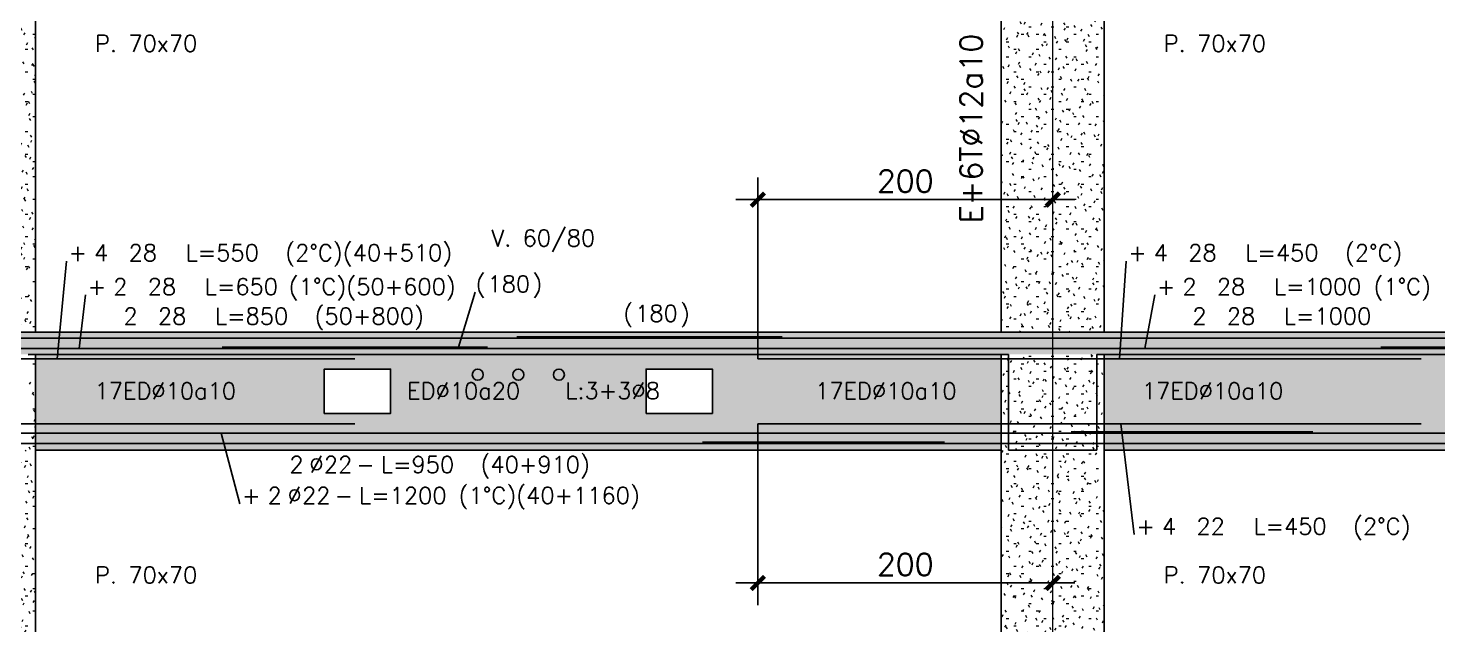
# Model space of a CAD drawing. Extents: x -9282 to 18119, y -11629 to 17404.
# Drawn here: x 1737 to 2693, y 2562 to 2967 of the extents above; entities that cross this region are included whole.
import ezdxf
from ezdxf.enums import TextEntityAlignment as Align

# ---------------------------------------------------------------- set-up
doc = ezdxf.new("R2010")
doc.units = 0
doc.header["$LTSCALE"] = 30
doc.header["$MEASUREMENT"] = 0
doc.linetypes.add('EJEH$0$RLE-PROYECCION', pattern=[0.71438, 0.47625, -0.23813])
doc.layers.get('0').update_dxf_attribs({"linetype": 'CONTINUOUS'})
doc.layers.add('EJEH$0$RLA-ACHURADO', color=30, linetype='EJEH$0$RLE-PROYECCION', lineweight=15, transparency=0.7)
for name, color, linetype, lineweight in [('EJEH$0$RLA-CONTORNO', 30, 'CONTINUOUS', 25), ('EJEH$0$RLA-EJES', 1, 'CONTINUOUS', 9), ('EJEH$0$RLA-TEXTOS-1', 9, 'CONTINUOUS', 9)]:
    doc.layers.add(name, color=color, linetype=linetype, lineweight=lineweight)
doc.layers.add('EJEH$0$RLA-FE', color=7, linetype='CONTINUOUS')
doc.layers.add('EJEH$0$RLA-TEXTOS-FE', color=9, linetype='CONTINUOUS')
doc.styles.add('EJEH$0$RomanS', font='romans.shx', dxfattribs={"height": 11.25})
doc.dimstyles.new('EJEH$0$ING50', dxfattribs={"dimscale": 50, "dimtxt": 0.27, "dimasz": 0.3, "dimexe": 0, "dimexo": 0, "dimgap": 0.1, "dimtad": 1, "dimdec": 1, "dimzin": 12, "dimdsep": 46, "dimtxsty": 'EJEH$0$RomanS', "dimblk": 'EJEH$0$TICK1', "dimblk1": 'EJEH$0$TICK1', "dimblk2": 'EJEH$0$TICK1', "dimcen": 0.09, "dimclrd": 2, "dimclre": 1, "dimclrt": 3, "dimadec": 0, "dimazin": 0, "dimtfac": 1, "dimtdec": 0, "dimtix": 1, "dimtmove": 2, "dimatfit": 3, "dimldrblk": 'EJEH$0$TICK1', "dimfxl": 0, "dimfxlon": 1, "dimtolj": 1, "dimtzin": 0, "dimarcsym": 0})
pattern_1 = [(0, (-439.582, -2117.392), (20.32, 5.08), [1.676, -13.564, 1.676, -13.564, -81.28]), (0, (-439.582, -2117.392), (20.32, 5.08), [-30.48, 1.676, -28.804, 1.676, -13.564, -35.56]), (0, (-439.582, -2117.392), (20.32, 5.08), [-76.2, 1.676, -8.484, 1.676, -23.724]), (120, (-431.962, -2114.852), (-14.559409, 15.057636), [1.676, -13.564, 1.676, -13.564, -81.28]), (120, (-431.962, -2114.852), (-14.559409, 15.057636), [-30.48, 1.676, -28.804, 1.676, -13.564, -35.56]), (120, (-431.962, -2114.852), (-14.559409, 15.057636), [-76.2, 1.676, -8.484, 1.676, -23.724]), (240, (-429.422, -2104.692), (-5.760591, -20.137636), [1.676, -13.564, 1.676, -13.564, -81.28]), (240, (-429.422, -2104.692), (-5.760591, -20.137636), [-30.48, 1.676, -28.804, 1.676, -13.564, -35.56]), (240, (-429.422, -2104.692), (-5.760591, -20.137636), [-76.2, 1.676, -8.484, 1.676, -23.724])]

# ---------------------------------------------------------------- blocks, each defined once
blk = doc.blocks.new('*U133')
at = {"layer": 'EJEH$0$RLA-FE'}
for p, q in [((0, -50), (0, 0)), ((0, 0), (718.21, 0)), ((718.21, 0), (768.21, 0)), ((768.21, 0), (800, 0)), ((800, 0), (800, 0))]:
    blk.add_line(p, q, dxfattribs=at)
at = {"layer": 'EJEH$0$RLA-FE', "color": 3, "style": 'EJEH$0$RomanS', "flags": 8}
for tag, p in [('F=', (348.38, 9.32)), ('NUM', (362.78, 9.32))]:
    blk.add_attdef(tag, text='', height=11.25, dxfattribs=at).set_placement(p, align=Align.RIGHT)
at = {"layer": 'EJEH$0$RLA-FE', "color": 3, "style": 'EJEH$0$RomanS'}
for tag, p, flags in [('PHI', (366.68, 9.54), 14), ('DIAM', (376.54, 9.32), 12), ('MINUS', (398.55, 9.32), 13), ('MARK', (411.95, 9.32), 13), ('TEXTO_FE1', (415.25, 9.32), 8), ('TEXTO_FE2', (482.77, 9.34), 8), ('TIPO', (398.8, -75.78), 13), ('NVECES', (384.93, -94.72), 13), ('NUMFE', (388.86, -114.48), 13), ('CAPA', (397.06, -133.6), 13), ('DESPLAZA', (278.34, -151.59), 13), ('ESPACIO', (284.39, -169.95), 13), ('CANT', (298.23, -188.75), 13)]:
    blk.add_attdef(tag, p, '', height=11.25, dxfattribs=dict(at, flags=flags))
blk = doc.blocks.new('*U127')
at = {"layer": 'EJEH$0$RLA-FE'}
for q in [(0, 0), (918.21, 0)]:
    blk.add_line((0, 0), q, dxfattribs=at)
at = {"layer": 'EJEH$0$RLA-FE', "color": 3, "style": 'EJEH$0$RomanS', "flags": 8}
for tag, p in [('F=', (453.47, 9.32)), ('NUM', (467.87, 9.32))]:
    blk.add_attdef(tag, text='', height=11.25, dxfattribs=at).set_placement(p, align=Align.RIGHT)
at = {"layer": 'EJEH$0$RLA-FE', "color": 3, "style": 'EJEH$0$RomanS'}
for tag, p, flags in [('PHI', (471.77, 9.54), 14), ('DIAM', (481.63, 9.32), 12), ('MINUS', (503.64, 9.32), 13), ('MARK', (517.04, 9.32), 13), ('TEXTO_FE1', (520.34, 9.32), 8), ('TEXTO_FE2', (587.86, 9.34), 8), ('TIPO', (498.8, -75.78), 13), ('NVECES', (484.93, -94.72), 13), ('NUMFE', (488.86, -114.48), 13), ('CAPA', (497.06, -133.6), 13), ('DESPLAZA', (278.34, -151.59), 13), ('ESPACIO', (284.39, -169.95), 13), ('CANT', (298.23, -188.75), 13)]:
    blk.add_attdef(tag, p, '', height=11.25, dxfattribs=dict(at, flags=flags))
blk = doc.blocks.new('*U77')
at = {"layer": 'EJEH$0$RLA-FE', "color": 6}
blk.add_line((0, 1), (180, 1), dxfattribs=at)
at = {"layer": 'EJEH$0$RLA-FE', "color": 3, "style": 'EJEH$0$RomanS', "flags": 8}
for tag, p in [('(', (75.66, 11.14)), ('EMP', (94.68, 11.14)), (')', (113.99, 11.14))]:
    blk.add_attdef(tag, text='', height=11.25, dxfattribs=at).set_placement(p, align=Align.CENTER)
blk = doc.blocks.new('*U131')
at = {"layer": 'EJEH$0$RLA-FE'}
for p, q in [((0, -50), (0, 0)), ((0, 0), (518.21, 0)), ((518.21, 0), (568.21, 0)), ((568.21, 0), (600, 0)), ((600, 0), (600, 0))]:
    blk.add_line(p, q, dxfattribs=at)
at = {"layer": 'EJEH$0$RLA-FE', "color": 3, "style": 'EJEH$0$RomanS', "flags": 8}
for tag, p in [('F=', (341.43, 36.32)), ('NUM', (355.83, 36.32))]:
    blk.add_attdef(tag, text='', height=11.25, dxfattribs=at).set_placement(p, align=Align.RIGHT)
at = {"layer": 'EJEH$0$RLA-FE', "color": 3, "style": 'EJEH$0$RomanS'}
for tag, p, flags in [('PHI', (359.73, 36.54), 14), ('DIAM', (369.59, 36.32), 12), ('MINUS', (391.6, 36.32), 13), ('MARK', (405, 36.32), 13), ('TEXTO_FE1', (408.3, 36.32), 8), ('TEXTO_FE2', (465.27, 36.34), 8), ('TIPO', (298.8, -75.78), 13), ('NVECES', (284.93, -94.72), 13), ('NUMFE', (288.86, -114.48), 13), ('CAPA', (297.06, -133.6), 13), ('DESPLAZA', (278.34, -151.59), 13), ('ESPACIO', (284.39, -169.95), 13), ('CANT', (298.23, -188.75), 13)]:
    blk.add_attdef(tag, p, '', height=11.25, dxfattribs=dict(at, flags=flags))
blk = doc.blocks.new('*U128')
at = {"layer": 'EJEH$0$RLA-FE'}
for q in [(0, 0), (918.21, 0)]:
    blk.add_line((0, 0), q, dxfattribs=at)
at = {"layer": 'EJEH$0$RLA-FE', "color": 3, "style": 'EJEH$0$RomanS', "flags": 8}
for tag, p in [('F=', (646.72, 36.32)), ('NUM', (661.13, 36.32))]:
    blk.add_attdef(tag, text='', height=11.25, dxfattribs=at).set_placement(p, align=Align.RIGHT)
at = {"layer": 'EJEH$0$RLA-FE', "color": 3, "style": 'EJEH$0$RomanS'}
for tag, p, flags in [('PHI', (665.03, 36.54), 14), ('DIAM', (674.88, 36.32), 12), ('MINUS', (696.9, 36.32), 13), ('MARK', (710.29, 36.32), 13), ('TEXTO_FE1', (713.59, 36.32), 8), ('TEXTO_FE2', (781.11, 36.34), 8), ('TIPO', (498.8, -75.78), 13), ('NVECES', (484.93, -94.72), 13), ('NUMFE', (488.86, -114.48), 13), ('CAPA', (497.06, -133.6), 13), ('DESPLAZA', (278.34, -151.59), 13), ('ESPACIO', (284.39, -169.95), 13), ('CANT', (298.23, -188.75), 13)]:
    blk.add_attdef(tag, p, '', height=11.25, dxfattribs=dict(at, flags=flags))
blk = doc.blocks.new('*U130')
at = {"layer": 'EJEH$0$RLA-FE', "color": 6}
blk.add_line((0, 1), (180, 1), dxfattribs=at)
at = {"layer": 'EJEH$0$RLA-FE', "color": 3, "style": 'EJEH$0$RomanS', "flags": 8}
for tag, p in [('(', (175.51, 38.14)), ('EMP', (194.53, 38.14)), (')', (213.85, 38.14))]:
    blk.add_attdef(tag, text='', height=11.25, dxfattribs=at).set_placement(p, align=Align.CENTER)
blk = doc.blocks.new('*U129')
at = {"layer": 'EJEH$0$RLA-FE'}
for p, q in [((0, 0), (0, 0)), ((0, 0), (368.21, 0)), ((368.21, 0), (418.21, 0)), ((418.21, 0), (450, 0)), ((450, 0), (450, 0))]:
    blk.add_line(p, q, dxfattribs=at)
at = {"layer": 'EJEH$0$RLA-FE', "color": 3, "style": 'EJEH$0$RomanS', "flags": 8}
for tag, p in [('F=', (263.83, 66.32)), ('NUM', (278.23, 66.32))]:
    blk.add_attdef(tag, text='', height=11.25, dxfattribs=at).set_placement(p, align=Align.RIGHT)
at = {"layer": 'EJEH$0$RLA-FE', "color": 3, "style": 'EJEH$0$RomanS'}
for tag, p, flags in [('PHI', (282.13, 66.54), 14), ('DIAM', (291.99, 66.32), 12), ('MINUS', (314, 66.32), 13), ('MARK', (327.4, 66.32), 13), ('TEXTO_FE1', (330.7, 66.32), 8), ('TEXTO_FE2', (398.22, 66.34), 8), ('TIPO', (223.8, -75.78), 13), ('NVECES', (209.93, -94.72), 13), ('NUMFE', (213.86, -114.48), 13), ('CAPA', (222.06, -133.6), 13), ('DESPLAZA', (278.34, -151.59), 13), ('ESPACIO', (284.39, -169.95), 13), ('CANT', (298.23, -188.75), 13)]:
    blk.add_attdef(tag, p, '', height=11.25, dxfattribs=dict(at, flags=flags))
blk = doc.blocks.new('EJEH$0$TICK1')
at = {"color": 2}
for points in [[(0, 0), (-1, 0)], [(0, 0), (1, 0)]]:
    blk.add_lwpolyline(points, dxfattribs=at)
at = {"color": 2, "const_width": 0.2}
blk.add_lwpolyline([(-0.3, -0.3), (0.3, 0.3)], dxfattribs=at)
blk = doc.blocks.new('*D105')
at = {"layer": 'EJEH$0$RLA-FE', "color": 2, "lineweight": -2, "transparency": 16777216}
blk.add_line((-664.83, 481), (-494.83, 481), dxfattribs=at)
at = {"layer": 'EJEH$0$RLA-FE', "color": 2, "lineweight": -2, "transparency": 16777216, "xscale": 15, "yscale": 15, "zscale": 15, "rotation": 180}
blk.add_blockref('EJEH$0$TICK1', (-679.83, 481), dxfattribs=at)
at = {"layer": 'EJEH$0$RLA-FE', "color": 2, "lineweight": -2, "transparency": 16777216, "xscale": 15, "yscale": 15, "zscale": 15}
blk.add_blockref('EJEH$0$TICK1', (-479.83, 481), dxfattribs=at)
at = {"layer": 'EJEH$0$RLA-FE', "color": 3, "transparency": 16777216, "insert": (-579.83, 493.57), "char_height": 15, "attachment_point": 5, "style": 'EJEH$0$RomanS'}
blk.add_mtext('\\A1;200', dxfattribs=at)
blk = doc.blocks.new('*U125')
at = {"layer": 'EJEH$0$RLA-FE'}
for p, q in [((910, 0), (910, 40)), ((0, 0), (0, 0)), ((0, 0), (828.21, 0)), ((828.21, 0), (878.21, 0)), ((878.21, 0), (910, 0))]:
    blk.add_line(p, q, dxfattribs=at)
at = {"layer": 'EJEH$0$RLA-FE', "color": 3, "style": 'EJEH$0$RomanS', "flags": 8}
for tag, p in [('F=', (303.04, -47.89)), ('NUM', (317.45, -47.89))]:
    blk.add_attdef(tag, text='', height=11.25, dxfattribs=at).set_placement(p, align=Align.RIGHT)
at = {"layer": 'EJEH$0$RLA-FE', "color": 3, "style": 'EJEH$0$RomanS'}
for tag, p, flags in [('PHI', (321.34, -47.68), 12), ('DIAM', (331.2, -47.89), 12), ('MINUS', (353.22, -47.89), 13), ('MARK', (366.61, -47.89), 13), ('TEXTO_FE1', (369.91, -47.89), 8), ('TEXTO_FE2', (437.43, -47.88), 8), ('TIPO', (453.8, -57.92), 13), ('NVECES', (439.93, -76.86), 13), ('NUMFE', (443.86, -96.62), 13), ('CAPA', (452.06, -115.74), 13), ('DESPLAZA', (277.18, -134.17), 13), ('ESPACIO', (283.22, -152.53), 13), ('CANT', (297.06, -171.33), 13)]:
    blk.add_attdef(tag, p, '', height=11.25, dxfattribs=dict(at, flags=flags))
blk = doc.blocks.new('*U79')
at = {"layer": 'EJEH$0$RLA-FE', "color": 6}
blk.add_line((0, 1), (164.02, 1), dxfattribs=at)
at = {"layer": 'EJEH$0$RLA-FE', "color": 3, "style": 'EJEH$0$RomanS', "flags": 8}
for tag, p in [('(', (67.66, 9.14)), ('EMP', (86.69, 9.14)), (')', (106, 9.14))]:
    blk.add_attdef(tag, text='', height=11.25, dxfattribs=at).set_placement(p, align=Align.CENTER)
blk = doc.blocks.new('*U124')
at = {"layer": 'EJEH$0$RLA-FE'}
for q in [(0, 0), (1078.21, 0)]:
    blk.add_line((0, 0), q, dxfattribs=at)
at = {"layer": 'EJEH$0$RLA-FE', "color": 3, "style": 'EJEH$0$RomanS', "flags": 8}
for tag, p in [('F=', (556.82, -19.89)), ('NUM', (571.22, -19.89))]:
    blk.add_attdef(tag, text='', height=11.25, dxfattribs=at).set_placement(p, align=Align.RIGHT)
at = {"layer": 'EJEH$0$RLA-FE', "color": 3, "style": 'EJEH$0$RomanS'}
for tag, p, flags in [('PHI', (575.12, -19.68), 12), ('DIAM', (584.98, -19.89), 12), ('MINUS', (606.99, -19.89), 13), ('MARK', (620.39, -19.89), 13), ('TEXTO_FE1', (623.69, -19.89), 8), ('TEXTO_FE2', (691.21, -19.88), 8), ('TIPO', (578.8, -57.92), 13), ('NVECES', (564.93, -76.86), 13), ('NUMFE', (568.86, -96.62), 13), ('CAPA', (577.06, -115.74), 13), ('DESPLAZA', (277.18, -134.17), 13), ('ESPACIO', (283.22, -152.53), 13), ('CANT', (297.06, -171.33), 13)]:
    blk.add_attdef(tag, p, '', height=11.25, dxfattribs=dict(at, flags=flags))
blk = doc.blocks.new('*U132')
at = {"layer": 'EJEH$0$RLA-FE'}
for p, q in [((0, -40), (0, 0)), ((0, 0), (428.21, 0)), ((428.21, 0), (478.21, 0)), ((478.21, 0), (510, 0)), ((510, 0), (510, 0))]:
    blk.add_line(p, q, dxfattribs=at)
at = {"layer": 'EJEH$0$RLA-FE', "color": 3, "style": 'EJEH$0$RomanS', "flags": 8}
for tag, p in [('F=', (328.47, 66.32)), ('NUM', (342.88, 66.32))]:
    blk.add_attdef(tag, text='', height=11.25, dxfattribs=at).set_placement(p, align=Align.RIGHT)
at = {"layer": 'EJEH$0$RLA-FE', "color": 3, "style": 'EJEH$0$RomanS'}
for tag, p, flags in [('PHI', (346.78, 66.54), 14), ('DIAM', (356.63, 66.32), 12), ('MINUS', (378.65, 66.32), 13), ('MARK', (392.04, 66.32), 13), ('TEXTO_FE1', (395.34, 66.32), 8), ('TEXTO_FE2', (462.86, 66.34), 8), ('TIPO', (253.8, -75.78), 13), ('NVECES', (239.93, -94.72), 13), ('NUMFE', (243.86, -114.48), 13), ('CAPA', (252.06, -133.6), 13), ('DESPLAZA', (278.34, -151.59), 13), ('ESPACIO', (284.39, -169.95), 13), ('CANT', (298.23, -188.75), 13)]:
    blk.add_attdef(tag, p, '', height=11.25, dxfattribs=dict(at, flags=flags))
blk = doc.blocks.new('*U123')
at = {"layer": 'EJEH$0$RLA-FE'}
for p, q in [((0, 0), (0, 0)), ((0, 0), (368.21, 0)), ((368.21, 0), (418.21, 0)), ((418.21, 0), (450, 0)), ((450, 0), (450, 0))]:
    blk.add_line(p, q, dxfattribs=at)
at = {"layer": 'EJEH$0$RLA-FE', "color": 3, "style": 'EJEH$0$RomanS', "text_generation_flag": 2}
for tag, p, flags in [('NUMFE', (213.86, 256.04), 13), ('NVECES', (209.93, 236.27), 13), ('TIPO', (223.8, 217.34), 13), ('PHI', (287.66, 75.02), 14), ('DIAM', (297.51, 75.23), 12), ('MINUS', (319.53, 75.23), 13), ('MARK', (332.92, 75.23), 13), ('TEXTO_FE1', (336.22, 75.23), 8), ('TEXTO_FE2', (403.75, 75.22), 8)]:
    blk.add_attdef(tag, p, '', height=11.25, rotation=180, dxfattribs=dict(at, flags=flags))
at = {"layer": 'EJEH$0$RLA-FE', "color": 3, "style": 'EJEH$0$RomanS', "text_generation_flag": 2, "flags": 8}
for tag, p in [('F=', (269.35, 75.23)), ('NUM', (283.76, 75.23))]:
    blk.add_attdef(tag, text='', height=11.25, rotation=180, dxfattribs=at).set_placement(p, align=Align.RIGHT)
at = {"layer": 'EJEH$0$RLA-FE', "color": 3, "style": 'EJEH$0$RomanS', "flags": 13}
for tag, p in [('CAPA', (222.06, -133.6)), ('DESPLAZA', (278.34, -151.59)), ('ESPACIO', (284.39, -169.95)), ('CANT', (298.23, -188.75))]:
    blk.add_attdef(tag, p, '', height=11.25, dxfattribs=at)
blk = doc.blocks.new('*D108')
at = {"layer": 'EJEH$0$RLA-FE', "color": 2, "lineweight": -2, "transparency": 16777216}
blk.add_line((-664.83, 221), (-494.83, 221), dxfattribs=at)
at = {"layer": 'EJEH$0$RLA-FE', "color": 2, "lineweight": -2, "transparency": 16777216, "xscale": 15, "yscale": 15, "zscale": 15, "rotation": 180}
blk.add_blockref('EJEH$0$TICK1', (-679.83, 221), dxfattribs=at)
at = {"layer": 'EJEH$0$RLA-FE', "color": 2, "lineweight": -2, "transparency": 16777216, "xscale": 15, "yscale": 15, "zscale": 15}
blk.add_blockref('EJEH$0$TICK1', (-479.83, 221), dxfattribs=at)
at = {"layer": 'EJEH$0$RLA-FE', "color": 3, "transparency": 16777216, "insert": (-579.83, 233.57), "char_height": 15, "attachment_point": 5, "style": 'EJEH$0$RomanS'}
blk.add_mtext('\\A1;200', dxfattribs=at)
blk = doc.blocks.new('*U157')
at = {"layer": 'EJEH$0$RLA-FE'}
for p, q in [((0, 0), (0, 0)), ((0, 0), (618.21, 0)), ((618.21, 0), (668.21, 0)), ((668.21, 0), (700, 0)), ((700, 0), (700, -50))]:
    blk.add_line(p, q, dxfattribs=at)
at = {"layer": 'EJEH$0$RLA-FE', "color": 3, "style": 'EJEH$0$RomanS', "flags": 8}
for tag, p in [('F=', (158.44, 36.32)), ('NUM', (172.85, 36.32))]:
    blk.add_attdef(tag, text='', height=11.25, dxfattribs=at).set_placement(p, align=Align.RIGHT)
at = {"layer": 'EJEH$0$RLA-FE', "color": 3, "style": 'EJEH$0$RomanS'}
for tag, p, flags in [('PHI', (176.74, 36.54), 14), ('DIAM', (186.6, 36.32), 12), ('MINUS', (208.62, 36.32), 13), ('MARK', (222.01, 36.32), 13), ('TEXTO_FE1', (225.31, 36.32), 8), ('TEXTO_FE2', (292.83, 36.34), 8), ('TIPO', (348.8, -75.78), 13), ('NVECES', (334.93, -94.72), 13), ('NUMFE', (338.86, -114.48), 13), ('CAPA', (347.06, -133.6), 13), ('DESPLAZA', (278.34, -151.59), 13), ('ESPACIO', (284.39, -169.95), 13), ('CANT', (298.23, -188.75), 13)]:
    blk.add_attdef(tag, p, '', height=11.25, dxfattribs=dict(at, flags=flags))
blk = doc.blocks.new('*U158')
at = {"layer": 'EJEH$0$RLA-FE', "color": 6}
blk.add_line((0, 1), (213.98, 1), dxfattribs=at)
at = {"layer": 'EJEH$0$RLA-FE', "color": 3, "style": 'EJEH$0$RomanS', "flags": 8}
for tag, p in [('(', (92.65, 9.14)), ('EMP', (111.67, 9.14)), (')', (130.99, 9.14))]:
    blk.add_attdef(tag, text='', height=11.25, dxfattribs=at).set_placement(p, align=Align.CENTER)
blk = doc.blocks.new('EJEH')
at = {"layer": 'EJEH$0$RLA-ACHURADO'}
h = blk.add_hatch(dxfattribs=at)
h.set_pattern_fill('SAND - DENSE', color=256, style=0, pattern_type=2)
h.set_pattern_definition(pattern_1)
h.paths.add_polyline_path([(-1169.82, 391), (-1169.82, 772), (-1174.8, 772), (-1174.8, 707), (-1234.8, 707), (-1234.8, 772), (-1239.82, 772), (-1239.82, 391), (-1174.8, 391)], flags=0)
h = blk.add_hatch(dxfattribs=at)
h.set_pattern_fill('SAND - DENSE', color=256, style=0, pattern_type=2)
h.set_pattern_definition(pattern_1)
h.paths.add_polyline_path([(-449.82, 391), (-444.82, 391), (-444.82, 772), (-449.82, 772), (-449.82, 707), (-509.82, 707), (-509.82, 772), (-514.82, 772), (-514.82, 391), (-509.82, 391)], flags=0)
h = blk.add_hatch(dxfattribs=at)
h.set_pattern_fill('SAND - DENSE', color=256, style=0, pattern_type=2)
h.set_pattern_definition(pattern_1)
h.paths.add_polyline_path([(525.18, 376), (525.18, 391), (-1239.82, 391), (-1239.82, 376), (-439.6, 376)], flags=0)
h = blk.add_hatch(dxfattribs=at)
h.set_pattern_fill('SAND - DENSE', color=256, style=0, pattern_type=2)
h.set_pattern_definition(pattern_1)
h.paths.add_polyline_path([(-1169.82, -5), (-1169.82, 376), (-1174.8, 376), (-1174.8, 311), (-1234.8, 311), (-1234.8, 376), (-1239.82, 376), (-1239.82, -5), (-1174.8, -5)], flags=0)
h = blk.add_hatch(dxfattribs=at)
h.set_pattern_fill('SAND - DENSE', color=256, style=0, pattern_type=2)
h.set_pattern_definition([(0, (-439.582, -2909.392), (20.32, 5.08), [1.676, -13.564, 1.676, -13.564, -81.28]), (0, (-439.582, -2909.392), (20.32, 5.08), [-30.48, 1.676, -28.804, 1.676, -13.564, -35.56]), (0, (-439.582, -2909.392), (20.32, 5.08), [-76.2, 1.676, -8.484, 1.676, -23.724]), (120, (-431.962, -2906.852), (-14.559409, 15.057636), [1.676, -13.564, 1.676, -13.564, -81.28]), (120, (-431.962, -2906.852), (-14.559409, 15.057636), [-30.48, 1.676, -28.804, 1.676, -13.564, -35.56]), (120, (-431.962, -2906.852), (-14.559409, 15.057636), [-76.2, 1.676, -8.484, 1.676, -23.724]), (240, (-429.422, -2896.692), (-5.760591, -20.137636), [1.676, -13.564, 1.676, -13.564, -81.28]), (240, (-429.422, -2896.692), (-5.760591, -20.137636), [-30.48, 1.676, -28.804, 1.676, -13.564, -35.56]), (240, (-429.422, -2896.692), (-5.760591, -20.137636), [-76.2, 1.676, -8.484, 1.676, -23.724])])
h.paths.add_polyline_path([(-973.98, 336), (-973.98, 366), (-928.98, 366), (-928.98, 336)])
h.paths.add_polyline_path([(-514.82, 311), (-1169.82, 311), (-1169.82, 376), (-514.82, 376)])
h.paths.add_polyline_path([(-755.64, 336), (-755.64, 366), (-710.64, 366), (-710.64, 336)])
h = blk.add_hatch(dxfattribs=at)
h.set_pattern_fill('SAND - DENSE', color=256, style=0, pattern_type=2)
h.set_pattern_definition(pattern_1)
h.paths.add_polyline_path([(-509.82, -5), (-444.82, -5), (-444.82, 376), (-449.82, 375.99), (-449.82, 311), (-509.82, 311), (-509.82, 376), (-514.82, 376), (-514.82, -5)], flags=0)
h = blk.add_hatch(dxfattribs=at)
h.set_pattern_fill('SAND - DENSE', color=256, style=0, pattern_type=2)
h.set_pattern_definition(pattern_1)
h.paths.add_polyline_path([(-449.82, 311), (-449.82, 376), (-509.82, 376), (-509.82, 311)], flags=0)
h = blk.add_hatch(dxfattribs=at)
h.set_pattern_fill('SAND - DENSE', color=256, style=0, pattern_type=2)
h.set_pattern_definition([(0, (285.418, -2909.392), (20.32, 5.08), [1.676, -13.564, 1.676, -13.564, -81.28]), (0, (285.418, -2909.392), (20.32, 5.08), [-30.48, 1.676, -28.804, 1.676, -13.564, -35.56]), (0, (285.418, -2909.392), (20.32, 5.08), [-76.2, 1.676, -8.484, 1.676, -23.724]), (120, (293.038, -2906.852), (-14.559409, 15.057636), [1.676, -13.564, 1.676, -13.564, -81.28]), (120, (293.038, -2906.852), (-14.559409, 15.057636), [-30.48, 1.676, -28.804, 1.676, -13.564, -35.56]), (120, (293.038, -2906.852), (-14.559409, 15.057636), [-76.2, 1.676, -8.484, 1.676, -23.724]), (240, (295.578, -2896.692), (-5.760591, -20.137636), [1.676, -13.564, 1.676, -13.564, -81.28]), (240, (295.578, -2896.692), (-5.760591, -20.137636), [-30.48, 1.676, -28.804, 1.676, -13.564, -35.56]), (240, (295.578, -2896.692), (-5.760591, -20.137636), [-76.2, 1.676, -8.484, 1.676, -23.724])])
h.paths.add_polyline_path([(-148.97, 366), (-148.97, 336), (-193.97, 336), (-193.97, 366)])
h.paths.add_polyline_path([(375.18, 311), (-444.82, 311), (-444.82, 376), (375.18, 376)])
h.paths.add_polyline_path([(79.37, 366), (124.37, 366), (124.37, 336), (79.37, 336)])
at = {"layer": 'EJEH$0$RLA-CONTORNO'}
for p, q in [((-1169.82, 772), (-1169.82, 391)), ((-514.82, 391), (-514.82, 772)), ((-444.82, 772), (-444.82, 391)), ((525.18, 391), (-1239.82, 391)), ((-1174.8, 376), (-509.82, 376)), ((-1169.82, 376), (-1169.82, -5)), ((-514.82, -5), (-514.82, 376)), ((-509.82, 376), (-509.82, 311)), ((-449.82, 376), (380.2, 376)), ((-449.82, 311), (-449.82, 376)), ((-444.82, 376), (-444.82, -5)), ((-514.82, 311), (-1169.82, 311)), ((-509.82, 311), (-449.82, 311)), ((-509.82, 311), (-509.82, 311)), ((375.18, 311), (-444.82, 311))]:
    blk.add_line(p, q, dxfattribs=at)
for points in [[(-973.98, 336), (-928.98, 336), (-928.98, 366), (-973.98, 366)], [(-755.64, 336), (-710.64, 336), (-710.64, 366), (-755.64, 366)]]:
    blk.add_lwpolyline(points, close=True, dxfattribs=at)
for centre in [(-869.81, 362.25), (-842.31, 362.25), (-814.81, 362.25)]:
    blk.add_circle(centre, 3.75, dxfattribs=at)
at = {"layer": 'EJEH$0$RLA-EJES'}
blk.add_line((-479.82, -657.75), (-479.82, 1463), dxfattribs=at)
at = {"layer": 'EJEH$0$RLA-FE', "color": 1}
for p, q in [((-679.83, 373), (-679.83, 496)), ((-679.83, 329), (-679.83, 206))]:
    blk.add_line(p, q, dxfattribs=at)
at = {"layer": 'EJEH$0$RLA-FE', "color": 2}
for p, q in [((-1148.86, 439.32), (-1155.21, 373)), ((-430.02, 439.32), (-434.5, 373)), ((-1135.9, 416.32), (-1140.22, 380)), ((-871.64, 418.14), (-882.79, 381)), ((-410.61, 416.32), (-417.23, 380)), ((-424.49, 253.77), (-433.56, 329)), ((-1031.19, 274.68), (-1043.93, 322.57))]:
    blk.add_line(p, q, dxfattribs=at)
at = {"layer": 'EJEH$0$RLA-FE'}
for p, q in [((-1230.33, 329), (-1035.1, 329)), ((-1035.1, 329), (-985.1, 329)), ((-985.1, 329), (-953.32, 329)), ((-1234.84, 315.57), (-635.1, 315.57)), ((-1234.23, 322.57), (-385.1, 322.57)), ((-635.1, 315.57), (-585.1, 315.57)), ((-585.1, 315.57), (-553.32, 315.57)), ((-385.1, 322.57), (-335.1, 322.57)), ((-335.1, 322.57), (-303.32, 322.57))]:
    blk.add_line(p, q, dxfattribs=at)
ref = blk.add_blockref('*U130', (-1043.32, 380))
ref.add_attrib('EMP', '180', dxfattribs={"layer": 'EJEH$0$RLA-FE', "color": 3, "height": 11.25, "style": 'EJEH$0$RomanS'}).set_placement((-848.78, 418.14), align=Align.CENTER)
ref.add_attrib('(', '(', dxfattribs={"layer": 'EJEH$0$RLA-FE', "color": 3, "height": 11.25, "style": 'EJEH$0$RomanS'}).set_placement((-867.81, 418.14), align=Align.CENTER)
ref.add_attrib(')', ')', dxfattribs={"layer": 'EJEH$0$RLA-FE', "color": 3, "height": 11.25, "style": 'EJEH$0$RomanS'}).set_placement((-829.47, 418.14), align=Align.CENTER)
ref = blk.add_blockref('*U77', (-843.32, 387))
ref.add_attrib('EMP', '180', dxfattribs={"layer": 'EJEH$0$RLA-FE', "color": 3, "height": 11.25, "style": 'EJEH$0$RomanS'}).set_placement((-748.63, 398.14), align=Align.CENTER)
ref.add_attrib('(', '(', dxfattribs={"layer": 'EJEH$0$RLA-FE', "color": 3, "height": 11.25, "style": 'EJEH$0$RomanS'}).set_placement((-767.66, 398.14), align=Align.CENTER)
ref.add_attrib(')', ')', dxfattribs={"layer": 'EJEH$0$RLA-FE', "color": 3, "height": 11.25, "style": 'EJEH$0$RomanS'}).set_placement((-729.32, 398.14), align=Align.CENTER)
ref = blk.add_blockref('*U132', (-1463.32, 373), dxfattribs=at)
ref.add_attrib('DIAM', '28', (-1106.68, 439.32), dxfattribs={"color": 3, "height": 11.25, "style": 'EJEH$0$RomanS'})
ref.add_attrib('NUM', '4', dxfattribs={"color": 3, "height": 11.25, "style": 'EJEH$0$RomanS'}).set_placement((-1120.44, 439.32), align=Align.RIGHT)
ref.add_attrib('TEXTO_FE1', 'L=550', (-1067.97, 439.32), dxfattribs={"color": 3, "height": 11.25, "style": 'EJEH$0$RomanS'})
ref.add_attrib('TEXTO_FE2', '(2°C)(40+510)', (-1000.45, 439.34), dxfattribs={"color": 3, "height": 11.25, "style": 'EJEH$0$RomanS'})
ref.add_attrib('F=', '+', dxfattribs={"color": 3, "height": 11.25, "style": 'EJEH$0$RomanS'}).set_placement((-1134.84, 439.32), align=Align.RIGHT)
ref = blk.add_blockref('*U129', (-679.83, 373), dxfattribs=at)
ref.add_attrib('DIAM', '28', (-387.85, 439.32), dxfattribs={"color": 3, "height": 11.25, "style": 'EJEH$0$RomanS'})
ref.add_attrib('NUM', '4', dxfattribs={"color": 3, "height": 11.25, "style": 'EJEH$0$RomanS'}).set_placement((-401.6, 439.32), align=Align.RIGHT)
ref.add_attrib('TEXTO_FE1', 'L=450', (-349.14, 439.32), dxfattribs={"color": 3, "height": 11.25, "style": 'EJEH$0$RomanS'})
ref.add_attrib('TEXTO_FE2', '(2°C)', (-281.61, 439.34), dxfattribs={"color": 3, "height": 11.25, "style": 'EJEH$0$RomanS'})
ref.add_attrib('F=', '+', dxfattribs={"color": 3, "height": 11.25, "style": 'EJEH$0$RomanS'}).set_placement((-416.01, 439.32), align=Align.RIGHT)
ref = blk.add_blockref('*U131', (-1463.32, 380), dxfattribs=at)
ref.add_attrib('DIAM', '28', (-1093.73, 416.32), dxfattribs={"color": 3, "height": 11.25, "style": 'EJEH$0$RomanS'})
ref.add_attrib('NUM', '2', dxfattribs={"color": 3, "height": 11.25, "style": 'EJEH$0$RomanS'}).set_placement((-1107.48, 416.32), align=Align.RIGHT)
ref.add_attrib('TEXTO_FE1', 'L=650', (-1055.02, 416.32), dxfattribs={"color": 3, "height": 11.25, "style": 'EJEH$0$RomanS'})
ref.add_attrib('TEXTO_FE2', '(1°C)(50+600)', (-998.04, 416.34), dxfattribs={"color": 3, "height": 11.25, "style": 'EJEH$0$RomanS'})
ref.add_attrib('F=', '+', dxfattribs={"color": 3, "height": 11.25, "style": 'EJEH$0$RomanS'}).set_placement((-1121.89, 416.32), align=Align.RIGHT)
ref = blk.add_blockref('*U128', (-1043.32, 380), dxfattribs=at)
ref.add_attrib('DIAM', '28', (-368.43, 416.32), dxfattribs={"color": 3, "height": 11.25, "style": 'EJEH$0$RomanS'})
ref.add_attrib('NUM', '2', dxfattribs={"color": 3, "height": 11.25, "style": 'EJEH$0$RomanS'}).set_placement((-382.19, 416.32), align=Align.RIGHT)
ref.add_attrib('TEXTO_FE1', 'L=1000', (-329.72, 416.32), dxfattribs={"color": 3, "height": 11.25, "style": 'EJEH$0$RomanS'})
ref.add_attrib('TEXTO_FE2', '(1°C)', (-262.2, 416.34), dxfattribs={"color": 3, "height": 11.25, "style": 'EJEH$0$RomanS'})
ref.add_attrib('F=', '+', dxfattribs={"color": 3, "height": 11.25, "style": 'EJEH$0$RomanS'}).set_placement((-396.59, 416.32), align=Align.RIGHT)
ref = blk.add_blockref('*U157', (-257.3, 380), dxfattribs=at)
ref.add_attrib('DIAM', '28', (-70.7, 416.32), dxfattribs={"color": 3, "height": 11.25, "style": 'EJEH$0$RomanS'})
ref.add_attrib('NUM', '2', dxfattribs={"color": 3, "height": 11.25, "style": 'EJEH$0$RomanS'}).set_placement((-84.45, 416.32), align=Align.RIGHT)
ref.add_attrib('TEXTO_FE1', 'L=750', (-31.99, 416.32), dxfattribs={"color": 3, "height": 11.25, "style": 'EJEH$0$RomanS'})
ref.add_attrib('TEXTO_FE2', '(1°C)(700+50)', (35.53, 416.34), dxfattribs={"color": 3, "height": 11.25, "style": 'EJEH$0$RomanS'})
ref.add_attrib('F=', '+', dxfattribs={"color": 3, "height": 11.25, "style": 'EJEH$0$RomanS'}).set_placement((-98.86, 416.32), align=Align.RIGHT)
ref = blk.add_blockref('*U133', (-1463.32, 387), dxfattribs=at)
ref.add_attrib('DIAM', '28', (-1086.78, 396.32), dxfattribs={"color": 3, "height": 11.25, "style": 'EJEH$0$RomanS'})
ref.add_attrib('NUM', '2', dxfattribs={"color": 3, "height": 11.25, "style": 'EJEH$0$RomanS'}).set_placement((-1100.53, 396.32), align=Align.RIGHT)
ref.add_attrib('TEXTO_FE1', 'L=850', (-1048.07, 396.32), dxfattribs={"color": 3, "height": 11.25, "style": 'EJEH$0$RomanS'})
ref.add_attrib('TEXTO_FE2', '(50+800)', (-980.55, 396.34), dxfattribs={"color": 3, "height": 11.25, "style": 'EJEH$0$RomanS'})
ref = blk.add_blockref('*U127', (-843.32, 387), dxfattribs=at)
ref.add_attrib('DIAM', '28', (-361.69, 396.32), dxfattribs={"color": 3, "height": 11.25, "style": 'EJEH$0$RomanS'})
ref.add_attrib('NUM', '2', dxfattribs={"color": 3, "height": 11.25, "style": 'EJEH$0$RomanS'}).set_placement((-375.44, 396.32), align=Align.RIGHT)
ref.add_attrib('TEXTO_FE1', 'L=1000', (-322.98, 396.32), dxfattribs={"color": 3, "height": 11.25, "style": 'EJEH$0$RomanS'})
for name, p in [('*U158', (-257.3, 380)), ('*U124', (-717.33, 315.57)), ('*U79', (-717.33, 315.57)), ('*U79', (-467.33, 322.57))]:
    blk.add_blockref(name, p, dxfattribs=at)
ref = blk.add_blockref('*U125', (-467.33, 322.57), dxfattribs=at)
ref.add_attrib('DIAM', '22', (-136.13, 274.68), dxfattribs={"color": 3, "height": 11.25, "style": 'EJEH$0$RomanS'})
ref.add_attrib('NUM', '2', dxfattribs={"color": 3, "height": 11.25, "style": 'EJEH$0$RomanS'}).set_placement((-149.89, 274.68), align=Align.RIGHT)
ref.add_attrib('TEXTO_FE1', 'L=950', (-97.42, 274.68), dxfattribs={"color": 3, "height": 11.25, "style": 'EJEH$0$RomanS'})
ref.add_attrib('TEXTO_FE2', '(1°C)(910+40)', (-29.9, 274.7), dxfattribs={"color": 3, "height": 11.25, "style": 'EJEH$0$RomanS'})
ref.add_attrib('PHI', '%%C', (-145.99, 274.89), dxfattribs={"color": 3, "height": 11.25, "style": 'EJEH$0$RomanS'})
ref.add_attrib('F=', '+', dxfattribs={"color": 3, "height": 11.25, "style": 'EJEH$0$RomanS'}).set_placement((-164.29, 274.68), align=Align.RIGHT)
ref = blk.add_blockref('*U123', (-679.83, 329), dxfattribs=dict(at, xscale=-1, rotation=180))
ref.add_attrib('DIAM', '22', (-382.32, 253.77), dxfattribs={"color": 3, "height": 11.25, "style": 'EJEH$0$RomanS'})
ref.add_attrib('NUM', '4', dxfattribs={"color": 3, "height": 11.25, "style": 'EJEH$0$RomanS'}).set_placement((-396.07, 253.77), align=Align.RIGHT)
ref.add_attrib('TEXTO_FE1', 'L=450', (-343.61, 253.77), dxfattribs={"color": 3, "height": 11.25, "style": 'EJEH$0$RomanS'})
ref.add_attrib('TEXTO_FE2', '(2°C)', (-276.09, 253.78), dxfattribs={"color": 3, "height": 11.25, "style": 'EJEH$0$RomanS'})
ref.add_attrib('F=', '+', dxfattribs={"color": 3, "height": 11.25, "style": 'EJEH$0$RomanS'}).set_placement((-410.48, 253.77), align=Align.RIGHT)
at = {"layer": 'EJEH$0$RLA-FE', "color": 3, "style": 'EJEH$0$RomanS'}
for s, p in [('2', (-987.96, 295.68)), ('+', (-1017.17, 274.68)), ('2', (-1002.76, 274.68))]:
    blk.add_text(s, height=11.25, dxfattribs=at).set_placement(p, align=Align.RIGHT)
for s, p in [('%%C', (-984.06, 295.89)), ('22', (-974.21, 295.68)), ('L=950', (-935.5, 295.68)), ('(40+910)', (-867.97, 295.7)), ('-', (-952.19, 295.68)), ('(1°C)(40+1160)', (-882.78, 274.7)), ('%%C', (-998.87, 274.89)), ('22', (-989.01, 274.68)), ('-', (-966.99, 274.68)), ('L=1200', (-950.3, 274.68))]:
    blk.add_text(s, height=11.25, dxfattribs=at).set_placement(p)
at = {"layer": 'EJEH$0$RLA-TEXTOS-1', "char_height": 11.25, "width": 129.8188, "attachment_point": 5, "line_spacing_factor": 0.983083, "style": 'EJEH$0$RomanS'}
for insert in [(-1094.79, 586.9), (-369.79, 586.9), (-1094.79, 226.41), (-369.79, 226.41)]:
    blk.add_mtext('P. 70x70', dxfattribs=dict(at, insert=insert))
at = {"layer": 'EJEH$0$RLA-TEXTOS-FE', "style": 'EJEH$0$RomanS'}
blk.add_text('E+6T∅12a10', height=15, rotation=90, dxfattribs=at).set_placement((-527.7, 464.89))
at = {"layer": 'EJEH$0$RLA-TEXTOS-FE', "color": 9, "style": 'EJEH$0$RomanS'}
for s, p in [('17ED%%C10a10', (-1081.77, 345.62)), ('ED%%C10a20', (-879.4, 345.62)), ('L:3+3%%C8', (-778.35, 345.77)), ('17ED%%C10a10', (-593.01, 345.62)), ('17ED%%C10a10', (-371.35, 345.62))]:
    blk.add_text(s, height=11.25, dxfattribs=at).set_placement(p, align=Align.CENTER)
at = {"layer": 'EJEH$0$RLA-TEXTOS-FE', "color": 9, "insert": (-825.42, 460.5), "char_height": 11.25, "width": 114.8411, "attachment_point": 2, "line_spacing_factor": 0.941778, "style": 'EJEH$0$RomanS'}
blk.add_mtext('V. 60/80', dxfattribs=at)
at = {"layer": 'EJEH$0$RLA-FE'}
for p1, p2, distance, picture, middle in [((-679.83, 373), (-479.83, 373), 108, '*D105', (-579.83, 493.57)), ((-679.83, 329), (-479.83, 329), -108, '*D108', (-579.83, 233.57))]:
    dim = blk.add_aligned_dim(p1=p1, p2=p2, distance=distance, dimstyle='EJEH$0$ING50', dxfattribs=at)
    dim.commit()
    dim.dimension.update_dxf_attribs({"geometry": picture, "text_midpoint": middle})

msp = doc.modelspace()

# ---------------------------------------------------------------- block references
msp.add_blockref('EJEH', (2911.44, 2369.47))

doc.saveas('drawing.dxf')
